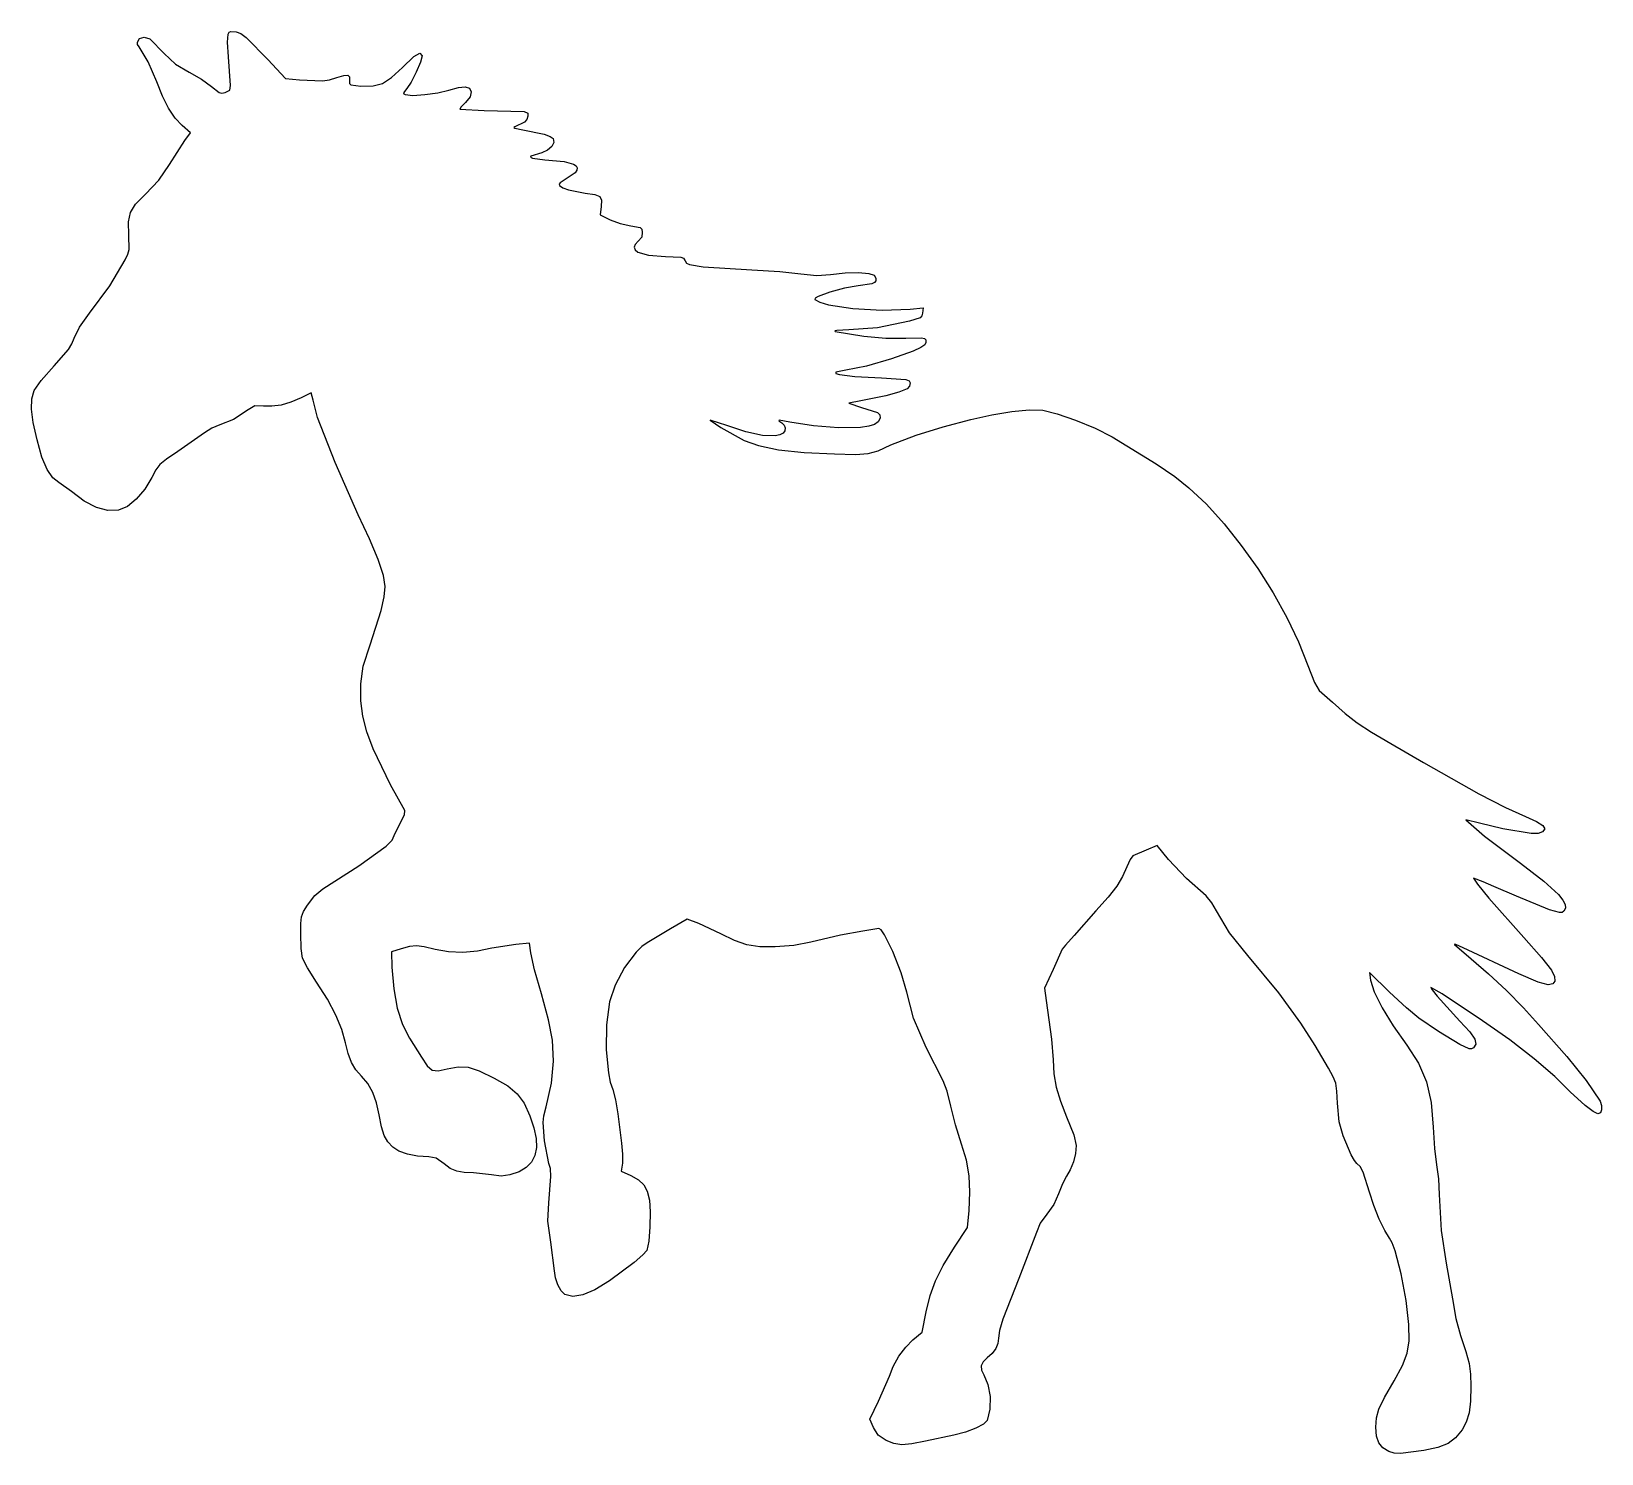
# Model space of a CAD drawing. Extents: x 9 to 242, y 6 to 216.
import ezdxf

# ---------------------------------------------------------------- set-up
doc = ezdxf.new("R2010")
doc.units = 0

msp = doc.modelspace()

# ---------------------------------------------------------------- linework, layer by layer
at = {"layer": 'Layer 1'}
for p, q in [((38.380948, 216.179556), (38.618449, 216.30829)), ((38.618449, 216.30829), (39.398778, 216.255251)), ((39.398778, 216.255251), (40.084358, 216.020177)), ((24.798362, 214.713217), (25.129833, 215.251128)), ((24.832761, 214.376458), (24.798362, 214.713217)), ((25.036545, 214.021395), (24.832761, 214.376458)), ((26.409356, 211.790597), (25.036545, 214.021395)), ((25.129833, 215.251128), (25.815181, 215.473741)), ((25.815181, 215.473741), (26.638633, 215.219666)), ((26.638633, 215.219666), (28.778595, 213.049445)), ((38.14847, 214.73507), (38.230708, 215.898733)), ((38.284652, 212.52579), (38.14847, 214.73507)), ((38.230708, 215.898733), (38.380948, 216.179556)), ((40.084358, 216.020177), (40.914197, 215.416597)), ((40.914197, 215.416597), (44.112688, 212.13784)), ((27.668861, 208.824233), (26.409356, 211.790597)), ((28.778595, 213.049445), (30.422058, 211.430357)), ((38.601325, 208.307745), (38.284652, 212.52579)), ((44.112688, 212.13784), (46.698312, 209.354411)), ((64.039129, 210.981147), (65.738349, 212.568247)), ((65.738349, 212.568247), (66.609237, 213.089215)), ((66.69627, 211.767074), (66.055857, 210.271226)), ((66.609237, 213.089215), (66.967001, 212.712796)), ((66.967001, 212.712796), (66.69627, 211.767074)), ((30.422058, 211.430357), (32.443697, 210.273474)), ((32.443697, 210.273474), (34.304225, 209.229365)), ((34.304225, 209.229365), (35.774396, 208.143035)), ((46.698312, 209.354411), (48.808807, 209.156154)), ((53.221772, 209.127), (54.3061, 209.462637)), ((54.3061, 209.462637), (55.343896, 209.788769)), ((55.343896, 209.788769), (55.94791, 209.834746)), ((55.94791, 209.834746), (56.209172, 209.578442)), ((56.209172, 209.578442), (56.218709, 208.997731)), ((61.102069, 208.594412), (62.423982, 209.455497)), ((62.423982, 209.455497), (64.039129, 210.981147)), ((66.055857, 210.271226), (65.303437, 208.778194)), ((28.487037, 206.72061), (27.668861, 208.824233)), ((35.774396, 208.143035), (36.912869, 207.237559)), ((36.912869, 207.237559), (37.31892, 207.170014)), ((37.31892, 207.170014), (37.810892, 207.276404)), ((37.810892, 207.276404), (38.495588, 207.620678)), ((38.495588, 207.620678), (38.601325, 208.307745)), ((48.808807, 209.156154), (52.174168, 208.976867)), ((52.174168, 208.976867), (53.221772, 209.127)), ((56.218709, 208.997731), (56.203618, 208.593882)), ((56.203618, 208.593882), (56.377592, 208.37567)), ((56.377592, 208.37567), (57.893015, 208.21582)), ((57.893015, 208.21582), (59.712157, 208.235363)), ((59.712157, 208.235363), (61.102069, 208.594412)), ((64.696684, 207.840922), (64.204435, 207.210053)), ((64.204435, 207.210053), (64.245112, 207.058535)), ((64.245112, 207.058535), (64.45767, 206.943791)), ((64.45767, 206.943791), (65.563033, 206.832599)), ((65.303437, 208.778194), (64.696684, 207.840922)), ((65.563033, 206.832599), (67.330269, 206.940794)), ((67.330269, 206.940794), (69.267057, 207.217248)), ((69.267057, 207.217248), (70.881073, 207.610837)), ((70.881073, 207.610837), (72.319917, 208.014477)), ((72.319917, 208.014477), (73.339658, 208.105159)), ((73.339658, 208.105159), (73.965241, 207.880856)), ((73.965241, 207.880856), (74.221608, 207.339543)), ((74.221608, 207.339543), (74.074532, 206.61475)), ((29.390525, 204.929128), (28.487037, 206.72061)), ((30.368224, 203.468971), (29.390525, 204.929128)), ((72.714961, 205.154366), (72.53743, 204.799914)), ((72.53743, 204.799914), (76.152733, 204.593417)), ((73.346158, 205.798941), (72.714961, 205.154366)), ((74.074532, 206.61475), (73.346158, 205.798941)), ((76.152733, 204.593417), (82.050905, 204.423777)), ((31.409036, 202.359322), (30.368224, 203.468971)), ((32.63793, 201.292189), (31.409036, 202.359322)), ((82.113998, 202.883766), (80.666257, 202.164053)), ((82.050905, 204.423777), (82.605803, 204.19325)), ((82.439859, 203.267866), (82.113998, 202.883766)), ((82.575392, 203.729641), (82.439859, 203.267866)), ((82.605803, 204.19325), (82.575392, 203.729641)), ((29.545746, 196.596789), (31.810582, 200.154074)), ((31.810582, 200.154074), (32.63793, 201.292189)), ((80.666257, 202.164053), (80.522311, 202.061244)), ((80.522311, 202.061244), (80.659651, 201.957272)), ((80.659651, 201.957272), (81.840479, 201.722409)), ((81.840479, 201.722409), (85.002203, 201.09934)), ((85.002203, 201.09934), (85.916357, 200.765986)), ((85.916357, 200.765986), (86.367324, 200.423457)), ((86.367324, 200.423457), (86.46062, 199.855891)), ((83.019459, 197.831891), (82.973776, 197.698066)), ((82.973776, 197.698066), (83.275636, 197.54815)), ((84.646618, 198.333924), (83.019459, 197.831891)), ((85.519906, 198.713539), (84.646618, 198.333924)), ((86.15136, 199.253389), (85.519906, 198.713539)), ((86.46062, 199.855891), (86.15136, 199.253389)), ((27.951989, 194.278084), (29.545746, 196.596789)), ((83.275636, 197.54815), (85.102206, 197.309979)), ((85.102206, 197.309979), (87.953297, 197.03255)), ((87.953297, 197.03255), (89.361778, 196.638373)), ((89.595841, 195.378274), (88.414047, 194.552048)), ((89.361778, 196.638373), (89.743847, 196.378595)), ((89.86134, 195.746064), (89.595841, 195.378274)), ((89.743847, 196.378595), (89.910522, 196.080332)), ((89.910522, 196.080332), (89.86134, 195.746064)), ((26.001155, 192.188948), (27.951989, 194.278084)), ((87.394477, 193.891455), (87.246431, 193.663052)), ((87.246431, 193.663052), (87.304474, 193.468326)), ((87.304474, 193.468326), (87.782575, 193.138903)), ((88.414047, 194.552048), (87.394477, 193.891455)), ((87.782575, 193.138903), (88.624161, 192.830463)), ((23.753332, 189.48087), (24.537283, 190.703787)), ((24.537283, 190.703787), (26.001155, 192.188948)), ((88.624161, 192.830463), (91.103783, 192.362133)), ((91.103783, 192.362133), (92.501817, 192.155835)), ((92.501817, 192.155835), (93.253092, 191.850795)), ((93.253092, 191.850795), (93.522862, 191.310137)), ((93.522862, 191.310137), (93.476386, 190.396986)), ((23.4787, 188.100683), (23.753332, 189.48087)), ((93.476386, 190.396986), (93.309575, 189.119496)), ((93.309575, 189.119496), (94.773293, 188.416029)), ((94.773293, 188.416029), (96.279514, 187.866259)), ((23.542789, 186.143711), (23.4787, 188.100683)), ((23.579592, 184.002854), (23.542789, 186.143711)), ((96.279514, 187.866259), (97.845412, 187.532318)), ((97.845412, 187.532318), (99.236504, 187.268118)), ((99.236504, 187.268118), (99.456091, 187.016623)), ((99.540102, 186.583817), (99.452843, 185.855989)), ((99.456091, 187.016623), (99.540102, 186.583817)), ((23.388646, 183.294383), (23.579592, 184.002854)), ((98.472527, 184.771364), (98.334128, 184.343881)), ((98.334128, 184.343881), (98.479429, 183.960088)), ((98.909059, 185.23449), (98.472527, 184.771364)), ((98.479429, 183.960088), (98.893995, 183.628031)), ((99.452843, 185.855989), (98.909059, 185.23449)), ((20.708932, 178.631513), (23.004278, 182.458676)), ((23.004278, 182.458676), (23.388646, 183.294383)), ((98.893995, 183.628031), (100.473197, 183.151314)), ((100.473197, 183.151314), (102.956267, 182.978103)), ((102.956267, 182.978103), (105.265272, 182.889092)), ((105.265272, 182.889092), (105.664866, 182.700101)), ((105.664866, 182.700101), (105.880679, 182.345694)), ((105.880679, 182.345694), (106.105469, 182.000322)), ((106.105469, 182.000322), (106.513023, 181.770701)), ((106.513023, 181.770701), (108.5497, 181.426951)), ((108.5497, 181.426951), (115.762445, 180.989176)), ((115.762445, 180.989176), (119.88648, 180.759699)), ((119.88648, 180.759699), (123.022876, 180.420639)), ((123.022876, 180.420639), (125.361344, 180.142391)), ((125.361344, 180.142391), (127.404247, 180.297926)), ((127.404247, 180.297926), (129.568809, 180.535223)), ((129.568809, 180.535223), (131.540279, 180.592871)), ((131.540279, 180.592871), (133.059651, 180.475317)), ((133.059651, 180.475317), (133.86792, 180.187005)), ((133.927269, 179.118871), (133.510994, 178.927415)), ((133.86792, 180.187005), (134.106164, 179.785534)), ((134.118717, 179.38945), (133.927269, 179.118871)), ((134.106164, 179.785534), (134.118717, 179.38945)), ((17.692802, 174.553722), (20.708932, 178.631513)), ((125.147273, 176.79195), (125.076466, 176.610298)), ((125.596832, 177.047607), (125.147273, 176.79195)), ((127.292414, 177.673708), (125.596832, 177.047607)), ((129.483633, 178.274148), (127.292414, 177.673708)), ((131.490906, 178.634475), (129.483633, 178.274148)), ((133.510994, 178.927415), (131.490906, 178.634475)), ((16.204524, 172.525999), (17.692802, 174.553722)), ((125.076466, 176.610298), (125.833752, 176.198711)), ((125.833752, 176.198711), (127.101681, 175.830569)), ((127.101681, 175.830569), (130.724444, 175.27001)), ((130.724444, 175.27001), (135.054708, 175.0194)), ((135.054708, 175.0194), (139.202428, 175.16952)), ((139.202428, 175.16952), (141.115017, 175.363203)), ((141.028996, 174.597878), (140.934815, 174.166909)), ((141.115017, 175.363203), (141.028996, 174.597878)), ((15.431092, 170.877659), (16.204524, 172.525999)), ((128.35335, 172.01955), (128.041324, 171.948359)), ((130.114043, 172.087537), (128.35335, 172.01955)), ((134.362988, 172.41838), (130.114043, 172.087537)), ((139.116412, 173.374391), (134.362988, 172.41838)), ((140.678324, 173.879257), (139.116412, 173.374391)), ((140.934815, 174.166909), (140.678324, 173.879257)), ((14.591208, 169.180575), (15.100851, 170.021104)), ((15.100851, 170.021104), (15.431092, 170.877659)), ((128.041324, 171.948359), (128.113327, 171.850193)), ((128.113327, 171.850193), (132.318811, 171.155137)), ((132.318811, 171.155137), (135.582809, 170.85815)), ((135.582809, 170.85815), (138.539607, 170.875647)), ((138.539607, 170.875647), (140.858826, 170.934121)), ((141.352146, 169.877963), (140.768588, 169.473332)), ((140.858826, 170.934121), (141.31977, 170.837659)), ((141.31977, 170.837659), (141.504357, 170.642503)), ((141.521252, 170.254819), (141.352146, 169.877963)), ((141.504357, 170.642503), (141.521252, 170.254819)), ((12.462239, 166.75378), (14.591208, 169.180575)), ((136.41429, 167.796158), (132.715588, 166.733001)), ((139.659502, 168.962086), (136.41429, 167.796158)), ((140.768588, 169.473332), (139.659502, 168.962086)), ((10.560932, 164.602127), (12.462239, 166.75378)), ((129.662476, 166.125432), (128.189732, 165.820856)), ((128.189732, 165.820856), (128.214176, 165.659362)), ((128.214176, 165.659362), (128.712393, 165.499)), ((128.712393, 165.499), (131.029827, 165.203477)), ((132.715588, 166.733001), (129.662476, 166.125432)), ((131.029827, 165.203477), (134.9414, 164.977899)), ((9.15731, 161.911484), (9.514715, 163.13991)), ((9.514715, 163.13991), (10.560932, 164.602127)), ((50.520052, 162.785081), (49.023578, 162.041592)), ((50.799021, 161.681603), (50.520052, 162.785081)), ((134.9414, 164.977899), (138.55385, 164.761806)), ((137.51468, 162.897333), (135.61019, 162.346958)), ((138.773594, 163.387975), (137.51468, 162.897333)), ((138.55385, 164.761806), (139.067074, 164.570613)), ((139.122453, 163.743483), (138.773594, 163.387975)), ((139.067074, 164.570613), (139.197478, 164.241028)), ((139.197478, 164.241028), (139.122453, 163.743483)), ((9.103356, 160.37681), (9.15731, 161.911484)), ((42.204362, 160.845703), (41.185358, 160.240904)), ((43.448193, 160.822823), (42.204362, 160.845703)), ((44.705601, 160.782106), (43.448193, 160.822823)), ((46.075105, 160.976282), (44.705601, 160.782106)), ((47.524999, 161.398421), (46.075105, 160.976282)), ((49.023578, 162.041592), (47.524999, 161.398421)), ((51.47584, 159.120137), (50.799021, 161.681603)), ((131.906893, 161.599081), (130.114043, 161.246185)), ((130.114043, 161.246185), (131.994775, 160.601409)), ((135.61019, 162.346958), (131.906893, 161.599081)), ((131.994775, 160.601409), (134.359052, 159.877345)), ((9.361402, 158.388318), (9.103356, 160.37681)), ((9.939997, 155.798438), (9.361402, 158.388318)), ((39.036993, 158.814738), (37.009428, 158.021655)), ((41.185358, 160.240904), (39.036993, 158.814738)), ((54.094236, 152.441538), (51.47584, 159.120137)), ((112.060132, 157.946307), (109.572544, 158.752103)), ((109.572544, 158.752103), (111.17226, 157.632217)), ((119.829122, 158.727909), (119.759393, 158.614643)), ((119.759393, 158.614643), (120.176044, 158.337024)), ((121.408289, 158.459449), (119.829122, 158.727909)), ((120.176044, 158.337024), (120.536068, 158.015086)), ((124.865044, 157.876316), (121.408289, 158.459449)), ((133.897649, 158.07968), (133.059859, 157.826309)), ((134.46056, 158.497281), (133.897649, 158.07968)), ((134.359052, 159.877345), (134.717176, 159.497076)), ((134.742374, 159.0034), (134.46056, 158.497281)), ((134.717176, 159.497076), (134.742374, 159.0034)), ((144.074238, 157.757684), (148.165617, 158.822252)), ((148.165617, 158.822252), (151.274437, 159.537531)), ((151.274437, 159.537531), (154.233705, 160.022934)), ((154.233705, 160.022934), (156.821836, 160.250002)), ((156.821836, 160.250002), (158.817245, 160.190276)), ((158.817245, 160.190276), (160.945768, 159.692487)), ((160.945768, 159.692487), (163.690889, 158.754311)), ((163.690889, 158.754311), (166.57624, 157.556465)), ((10.671687, 153.273834), (9.939997, 155.798438)), ((34.741135, 156.867425), (30.783936, 154.10366)), ((35.837993, 157.557522), (34.741135, 156.867425)), ((37.009428, 158.021655), (35.837993, 157.557522)), ((111.17226, 157.632217), (114.599903, 155.729946)), ((114.877549, 157.004676), (112.060132, 157.946307)), ((117.314105, 156.484854), (114.877549, 157.004676)), ((119.207165, 156.409208), (117.314105, 156.484854)), ((119.899062, 156.544941), (119.207165, 156.409208)), ((120.394098, 156.800104), (119.899062, 156.544941)), ((120.656639, 157.165256), (120.394098, 156.800104)), ((120.536068, 158.015086), (120.700115, 157.597373)), ((120.700115, 157.597373), (120.656639, 157.165256)), ((128.581877, 157.603956), (124.865044, 157.876316)), ((131.834255, 157.6644), (128.581877, 157.603956)), ((133.059859, 157.826309), (131.834255, 157.6644)), ((136.342233, 155.055756), (140.076901, 156.496635)), ((140.076901, 156.496635), (144.074238, 157.757684)), ((166.57624, 157.556465), (169.125454, 156.279667)), ((169.125454, 156.279667), (175.628677, 152.285732)), ((30.783936, 154.10366), (29.102072, 152.975656)), ((114.599903, 155.729946), (116.728992, 154.957919)), ((116.728992, 154.957919), (119.714813, 154.358773)), ((119.714813, 154.358773), (123.487586, 153.942987)), ((123.487586, 153.942987), (127.977533, 153.72104)), ((127.977533, 153.72104), (131.112734, 153.661099)), ((131.112734, 153.661099), (132.992179, 153.774257)), ((132.992179, 153.774257), (134.455475, 154.194485)), ((134.455475, 154.194485), (136.342233, 155.055756)), ((11.433281, 151.423929), (10.671687, 153.273834)), ((12.256324, 150.187277), (11.433281, 151.423929)), ((27.514069, 151.385292), (26.91745, 150.231421)), ((28.127196, 152.184785), (27.514069, 151.385292)), ((29.102072, 152.975656), (28.127196, 152.184785)), ((57.496064, 144.70448), (54.094236, 152.441538)), ((175.628677, 152.285732), (178.388732, 150.366687)), ((13.172364, 149.502433), (12.256324, 150.187277)), ((15.017867, 148.188296), (13.172364, 149.502433)), ((26.91745, 150.231421), (25.878822, 148.488844)), ((178.388732, 150.366687), (180.475114, 148.729734)), ((16.902204, 146.756006), (15.017867, 148.188296)), ((18.719716, 145.804708), (16.902204, 146.756006)), ((24.634803, 147.023286), (23.306496, 145.954083)), ((25.878822, 148.488844), (24.634803, 147.023286)), ((180.475114, 148.729734), (183.06262, 146.273963)), ((20.435588, 145.348273), (18.719716, 145.804708)), ((22.015004, 145.40057), (20.435588, 145.348273)), ((23.306496, 145.954083), (22.015004, 145.40057)), ((59.161964, 141.156069), (57.496064, 144.70448)), ((183.06262, 146.273963), (185.6617, 143.397994)), ((185.6617, 143.397994), (188.211548, 140.192672)), ((60.418141, 138.109177), (59.161964, 141.156069)), ((188.211548, 140.192672), (190.651361, 136.748844)), ((61.210631, 135.707328), (60.418141, 138.109177)), ((61.48547, 134.094048), (61.210631, 135.707328)), ((190.651361, 136.748844), (192.920335, 133.157355)), ((60.884626, 130.559094), (61.329131, 132.582119)), ((61.329131, 132.582119), (61.48547, 134.094048)), ((192.920335, 133.157355), (194.957668, 129.509051)), ((59.253594, 125.453896), (60.884626, 130.559094)), ((194.957668, 129.509051), (196.702554, 125.894777)), ((196.702554, 125.894777), (198.094191, 122.40538)), ((58.224789, 122.296126), (59.253594, 125.453896)), ((57.894649, 119.687052), (58.224789, 122.296126)), ((198.094191, 122.40538), (199.075754, 119.893666)), ((57.879947, 117.17941), (57.894649, 119.687052)), ((199.075754, 119.893666), (199.733512, 118.694141)), ((199.733512, 118.694141), (201.733943, 116.953386)), ((58.151294, 114.885001), (57.879947, 117.17941)), ((201.733943, 116.953386), (203.60979, 115.271041)), ((58.749272, 112.589544), (58.151294, 114.885001)), ((203.60979, 115.271041), (205.396325, 113.8906)), ((59.714466, 110.078763), (58.749272, 112.589544)), ((205.396325, 113.8906), (207.506318, 112.520714)), ((207.506318, 112.520714), (210.352538, 110.870032)), ((62.279476, 104.727503), (59.714466, 110.078763)), ((210.352538, 110.870032), (215.170354, 108.009385)), ((215.170354, 108.009385), (223.367672, 103.408133)), ((64.386782, 100.903106), (62.279476, 104.727503)), ((223.367672, 103.408133), (227.352759, 101.377444)), ((63.707676, 99.063082), (64.324248, 100.283524)), ((64.324248, 100.283524), (64.386782, 100.903106)), ((227.352759, 101.377444), (230.291112, 100.03858)), ((230.291112, 100.03858), (231.932008, 99.317279)), ((62.791989, 97.207042), (63.707676, 99.063082)), ((223.464684, 99.059382), (221.453535, 99.52097)), ((221.453535, 99.52097), (224.228449, 97.132051)), ((226.962278, 98.193033), (223.464684, 99.059382)), ((231.126109, 97.521522), (226.962278, 98.193033)), ((231.932008, 99.317279), (232.868353, 98.724272)), ((232.822208, 97.746741), (232.155677, 97.501565)), ((233.148852, 98.21546), (232.822208, 97.746741)), ((232.868353, 98.724272), (233.148852, 98.21546)), ((57.597286, 92.745337), (61.621378, 95.641675)), ((61.621378, 95.641675), (62.515344, 96.549482)), ((62.515344, 96.549482), (62.791989, 97.207042)), ((175.769072, 95.720284), (174.142787, 95.051076)), ((177.4414, 93.687697), (175.769072, 95.720284)), ((224.228449, 97.132051), (229.540881, 93.112974)), ((232.155677, 97.501565), (231.126109, 97.521522)), ((171.750506, 93.652127), (171.27233, 92.575434)), ((172.158493, 94.203901), (171.750506, 93.652127)), ((174.142787, 95.051076), (172.158493, 94.203901)), ((180.105905, 90.859847), (177.4414, 93.687697)), ((229.540881, 93.112974), (233.013033, 90.477806)), ((52.267643, 89.30388), (57.597286, 92.745337)), ((170.647559, 91.140656), (169.77574, 89.723828)), ((171.27233, 92.575434), (170.647559, 91.140656)), ((183.00978, 88.300454), (180.105905, 90.859847)), ((224.017171, 90.347492), (222.590414, 90.921569)), ((222.590414, 90.921569), (223.166537, 90.027852)), ((49.986912, 86.925765), (51.063509, 88.349296)), ((51.063509, 88.349296), (52.267643, 89.30388)), ((169.77574, 89.723828), (168.505615, 88.111008)), ((223.166537, 90.027852), (224.878259, 87.9359)), ((225.617066, 89.666947), (224.017171, 90.347492)), ((228.985174, 88.241649), (225.617066, 89.666947)), ((233.013033, 90.477806), (235.198817, 88.463497)), ((235.198817, 88.463497), (235.829195, 87.667214)), ((49.401384, 85.943331), (49.986912, 86.925765)), ((166.685928, 86.088254), (163.469822, 82.400386)), ((168.505615, 88.111008), (166.685928, 86.088254)), ((183.841602, 87.258891), (183.00978, 88.300454)), ((184.532081, 86.082429), (183.841602, 87.258891)), ((186.474131, 82.82643), (184.532081, 86.082429)), ((224.878259, 87.9359), (230.052795, 82.111923)), ((233.830207, 86.223086), (228.985174, 88.241649)), ((235.349519, 85.797775), (233.830207, 86.223086)), ((235.965664, 86.016482), (235.707541, 85.832717)), ((235.829195, 87.667214), (236.161829, 86.999804)), ((236.204669, 86.452487), (235.965664, 86.016482)), ((236.161829, 86.999804), (236.204669, 86.452487)), ((48.966202, 82.642103), (48.984053, 84.191901)), ((48.984053, 84.191901), (49.098105, 85.162176)), ((49.098105, 85.162176), (49.401384, 85.943331)), ((106.176521, 84.845288), (103.728447, 83.378799)), ((107.895808, 84.18786), (106.176521, 84.845288)), ((111.188376, 82.652545), (107.895808, 84.18786)), ((235.707541, 85.832717), (235.349519, 85.797775)), ((49.044894, 80.49737), (48.966202, 82.642103)), ((103.728447, 83.378799), (100.246998, 81.349396)), ((113.191269, 81.654246), (111.188376, 82.652545)), ((115.028887, 81.03939), (113.191269, 81.654246)), ((124.503871, 81.411837), (121.998208, 80.947527)), ((128.873987, 82.445602), (124.503871, 81.411837)), ((132.20155, 83.039692), (128.873987, 82.445602)), ((134.573724, 83.449947), (132.20155, 83.039692)), ((134.905912, 83.23359), (134.573724, 83.449947)), ((135.392276, 82.513019), (134.905912, 83.23359)), ((136.625558, 80.018211), (135.392276, 82.513019)), ((163.469822, 82.400386), (162.207211, 80.993638)), ((189.211091, 79.461041), (186.474131, 82.82643)), ((230.052795, 82.111923), (232.675751, 79.162297)), ((49.235529, 79.063407), (49.044894, 80.49737)), ((49.959488, 77.629444), (49.235529, 79.063407)), ((63.842273, 80.431516), (62.413645, 79.976393)), ((62.413645, 79.976393), (62.486893, 77.730553)), ((65.065331, 80.767088), (63.842273, 80.431516)), ((66.107066, 80.869379), (65.065331, 80.767088)), ((67.270495, 80.733814), (66.107066, 80.869379)), ((68.858638, 80.355821), (67.270495, 80.733814)), ((70.835415, 80.001345), (68.858638, 80.355821)), ((72.980797, 79.910857), (70.835415, 80.001345)), ((75.168304, 80.082002), (72.980797, 79.910857)), ((77.271457, 80.512426), (75.168304, 80.082002)), ((80.829867, 81.101754), (77.271457, 80.512426)), ((82.825246, 81.258074), (80.829867, 81.101754)), ((83.017941, 79.834729), (82.825246, 81.258074)), ((83.584011, 77.345678), (83.017941, 79.834729)), ((98.61077, 79.941295), (96.931594, 77.686684)), ((99.453412, 80.781328), (98.61077, 79.941295)), ((100.246998, 81.349396), (99.453412, 80.781328)), ((116.950209, 80.747948), (115.028887, 81.03939)), ((119.204212, 80.71989), (116.950209, 80.747948)), ((121.998208, 80.947527), (119.204212, 80.71989)), ((137.86962, 76.883465), (136.625558, 80.018211)), ((161.687564, 80.391813), (160.380124, 77.385666)), ((162.207211, 80.993638), (161.687564, 80.391813)), ((193.801025, 73.940654), (189.211091, 79.461041)), ((219.995785, 81.071205), (219.776242, 81.137431)), ((219.776242, 81.137431), (219.778592, 81.057935)), ((219.778592, 81.057935), (222.25464, 78.949592)), ((221.051004, 80.568213), (219.995785, 81.071205)), ((229.283253, 76.710096), (221.051004, 80.568213)), ((232.675751, 79.162297), (234.144199, 77.28217)), ((51.320418, 75.484711), (49.959488, 77.629444)), ((62.486893, 77.730553), (62.734763, 74.496743)), ((84.627367, 73.761637), (83.584011, 77.345678)), ((96.931594, 77.686684), (95.516024, 75.068264)), ((138.720511, 74.026725), (137.86962, 76.883465)), ((160.380124, 77.385666), (159.072684, 74.611586)), ((210.156558, 74.008499), (207.177205, 76.918236)), ((207.177205, 76.918236), (207.350225, 75.803842)), ((222.25464, 78.949592), (224.839894, 76.731474)), ((224.839894, 76.731474), (227.478886, 74.266895)), ((234.144199, 77.28217), (234.571219, 76.344646)), ((52.92453, 72.970945), (51.320418, 75.484711)), ((62.734763, 74.496743), (63.251277, 71.651911)), ((95.516024, 75.068264), (94.670612, 72.56874)), ((159.072684, 74.611586), (159.341922, 72.794896)), ((207.350225, 75.803842), (207.908723, 74.059322)), ((217.951442, 73.79591), (216.300296, 74.723131)), ((216.300296, 74.723131), (216.470012, 74.345891)), ((232.177033, 75.524425), (229.283253, 76.710096)), ((233.673881, 75.087079), (232.177033, 75.524425)), ((234.3328, 75.231882), (233.673881, 75.087079)), ((234.633, 75.656144), (234.3328, 75.231882)), ((234.571219, 76.344646), (234.633, 75.656144)), ((54.174, 70.635858), (52.92453, 72.970945)), ((85.663467, 69.917852), (84.627367, 73.761637)), ((94.670612, 72.56874), (94.255541, 69.180342)), ((139.682387, 70.182943), (138.720511, 74.026725)), ((159.341922, 72.794896), (160.126663, 67.069236)), ((197.054298, 69.436319), (193.801025, 73.940654)), ((207.908723, 74.059322), (209.073413, 71.720292)), ((212.656751, 71.68682), (210.156558, 74.008499)), ((216.470012, 74.345891), (217.219982, 73.412991)), ((217.219982, 73.412991), (220.586814, 69.733386)), ((223.921326, 69.77879), (217.951442, 73.79591)), ((227.478886, 74.266895), (230.002467, 71.720049)), ((55.066078, 68.485209), (54.174, 70.635858)), ((63.251277, 71.651911), (64.030444, 69.22046)), ((86.260485, 66.911192), (85.663467, 69.917852)), ((141.591688, 65.832428), (139.682387, 70.182943)), ((209.073413, 71.720292), (210.716589, 69.016124)), ((214.484077, 70.190936), (212.656751, 71.68682)), ((217.397869, 68.204125), (214.484077, 70.190936)), ((227.961808, 66.945139), (223.921326, 69.77879)), ((230.002467, 71.720049), (232.241491, 69.255132)), ((55.598015, 66.524759), (55.066078, 68.485209)), ((64.030444, 69.22046), (65.066271, 67.226795)), ((94.255541, 69.180342), (94.214085, 65.485842)), ((199.154737, 66.122714), (197.054298, 69.436319)), ((210.716589, 69.016124), (212.710545, 66.176189)), ((220.567555, 66.27946), (217.397869, 68.204125)), ((220.586814, 69.733386), (222.034385, 68.122319)), ((222.034385, 68.122319), (222.792948, 67.041351)), ((232.241491, 69.255132), (236.398994, 64.513175)), ((55.977215, 64.91554), (55.598015, 66.524759)), ((65.066271, 67.226795), (66.868274, 64.392387)), ((86.404832, 63.80717), (86.260485, 66.911192)), ((94.214085, 65.485842), (94.523241, 62.094186)), ((144.083213, 60.908511), (141.591688, 65.832428)), ((160.126663, 67.069236), (160.377782, 64.004139)), ((201.146695, 62.760465), (199.154737, 66.122714)), ((212.710545, 66.176189), (214.439597, 63.508495)), ((221.957237, 65.650398), (220.567555, 66.27946)), ((222.315674, 65.635558), (221.957237, 65.650398)), ((222.589827, 65.786378), (222.315674, 65.635558)), ((222.949197, 66.319648), (222.589827, 65.786378)), ((222.792948, 67.041351), (222.949197, 66.319648)), ((231.600292, 64.142993), (227.961808, 66.945139)), ((56.468479, 63.615018), (55.977215, 64.91554)), ((57.116274, 62.530068), (56.468479, 63.615018)), ((66.868274, 64.392387), (67.714955, 63.108554)), ((67.714955, 63.108554), (68.428417, 62.485568)), ((70.663915, 62.675666), (72.290316, 62.980608)), ((72.290316, 62.980608), (73.751474, 62.899821)), ((73.751474, 62.899821), (75.41207, 62.360914)), ((86.094879, 60.543219), (86.404832, 63.80717)), ((160.377782, 64.004139), (160.489515, 61.930701)), ((214.439597, 63.508495), (215.6153, 60.753427)), ((234.648937, 61.52461), (231.600292, 64.142993)), ((236.398994, 64.513175), (239.274731, 60.961268)), ((57.965066, 61.567565), (57.116274, 62.530068)), ((58.889156, 60.47729), (57.965066, 61.567565)), ((59.631343, 59.167028), (58.889156, 60.47729)), ((68.428417, 62.485568), (69.310718, 62.386811)), ((69.310718, 62.386811), (70.663915, 62.675666)), ((75.41207, 62.360914), (77.636788, 61.291495)), ((77.636788, 61.291495), (79.643566, 60.137774)), ((85.329, 57.056774), (86.094879, 60.543219)), ((94.523241, 62.094186), (94.80211, 60.70222)), ((94.80211, 60.70222), (95.160005, 59.614319)), ((144.674574, 59.357467), (144.083213, 60.908511)), ((160.489515, 61.930701), (160.833429, 59.938313)), ((201.830812, 61.490771), (201.146695, 62.760465)), ((202.199333, 60.520812), (201.830812, 61.490771)), ((202.373594, 59.378372), (202.199333, 60.520812)), ((215.6153, 60.753427), (216.315437, 57.668829)), ((236.919905, 59.242254), (234.648937, 61.52461)), ((239.274731, 60.961268), (241.323884, 57.886329)), ((60.194806, 57.629847), (59.631343, 59.167028)), ((79.643566, 60.137774), (81.034564, 58.985834)), ((81.034564, 58.985834), (82.040808, 57.590157)), ((95.160005, 59.614319), (95.583692, 58.093133)), ((145.238227, 57.12252), (144.674574, 59.357467)), ((160.833429, 59.938313), (161.446107, 57.871738)), ((202.474932, 57.591238), (202.373594, 59.378372)), ((239.149561, 57.250812), (236.919905, 59.242254)), ((60.582723, 55.858814), (60.194806, 57.629847)), ((60.921676, 54.084962), (60.582723, 55.858814)), ((82.040808, 57.590157), (82.893326, 55.705225)), ((84.984938, 55.723697), (85.329, 57.056774)), ((95.583692, 58.093133), (95.924026, 55.993654)), ((95.924026, 55.993654), (96.486399, 51.674686)), ((145.919661, 54.353472), (145.238227, 57.12252)), ((161.446107, 57.871738), (162.364135, 55.575742)), ((202.726617, 54.796369), (202.474932, 57.591238)), ((216.315437, 57.668829), (216.617796, 54.012541)), ((240.332504, 56.368198), (239.149561, 57.250812)), ((241.006509, 56.000706), (240.332504, 56.368198)), ((241.373382, 56.169333), (241.006509, 56.000706)), ((241.323884, 57.886329), (241.549163, 57.213694)), ((241.559964, 56.607512), (241.373382, 56.169333)), ((241.549163, 57.213694), (241.559964, 56.607512)), ((61.323496, 52.804914), (60.921676, 54.084962)), ((82.893326, 55.705225), (83.486349, 53.930653)), ((83.486349, 53.930653), (83.810826, 52.368236)), ((84.842045, 54.724739), (84.984938, 55.723697)), ((85.071452, 51.992705), (84.842045, 54.724739)), ((146.794197, 51.518323), (145.919661, 54.353472)), ((162.364135, 55.575742), (163.421775, 52.907507)), ((203.294432, 52.730123), (202.726617, 54.796369)), ((216.617796, 54.012541), (216.816977, 50.846391)), ((61.85823, 51.851637), (61.323496, 52.804914)), ((62.595924, 51.058098), (61.85823, 51.851637)), ((83.810826, 52.368236), (83.86374, 51.008994)), ((85.724887, 48.63454), (85.071452, 51.992705)), ((96.486399, 51.674686), (96.633906, 50.050946)), ((147.513963, 49.118763), (146.794197, 51.518323)), ((163.421775, 52.907507), (163.775071, 51.316168)), ((163.775071, 51.316168), (163.663482, 50.1442)), ((204.483203, 49.921521), (203.294432, 52.730123)), ((63.518958, 50.472641), (62.595924, 51.058098)), ((64.77881, 50.025089), (63.518958, 50.472641)), ((66.285994, 49.739162), (64.77881, 50.025089)), ((67.951023, 49.638582), (66.285994, 49.739162)), ((69.043294, 49.436552), (67.951023, 49.638582)), ((70.199651, 48.603795), (69.043294, 49.436552)), ((83.142801, 48.864116), (82.362912, 48.060521)), ((83.642071, 49.843948), (83.142801, 48.864116)), ((83.86374, 51.008994), (83.642071, 49.843948)), ((96.633906, 50.050946), (96.593392, 48.685498)), ((147.924818, 46.81093), (147.513963, 49.118763)), ((163.359261, 48.893278), (162.908231, 47.711022)), ((163.663482, 50.1442), (163.359261, 48.893278)), ((204.964341, 49.08059), (204.483203, 49.921521)), ((205.34805, 48.658715), (204.964341, 49.08059)), ((216.816977, 50.846391), (217.128223, 48.445682)), ((71.114763, 47.923016), (70.199651, 48.603795)), ((72.070315, 47.496735), (71.114763, 47.923016)), ((73.177264, 47.290948), (72.070315, 47.496735)), ((74.546567, 47.271652), (73.177264, 47.290948)), ((77.209356, 46.965952), (74.546567, 47.271652)), ((78.659172, 46.746794), (77.209356, 46.965952)), ((79.949204, 46.946117), (78.659172, 46.746794)), ((81.299386, 47.424181), (79.949204, 46.946117)), ((82.362912, 48.060521), (81.299386, 47.424181)), ((85.932067, 47.895125), (85.724887, 48.63454)), ((85.726913, 42.822052), (86.001456, 46.702455)), ((86.001456, 46.702455), (85.932067, 47.895125)), ((96.593392, 48.685498), (96.418993, 47.503986)), ((96.418993, 47.503986), (97.838153, 46.866381)), ((97.838153, 46.866381), (98.985742, 46.239553)), ((148.048993, 44.398695), (147.924818, 46.81093)), ((162.35621, 46.745054), (161.734112, 45.618294)), ((162.908231, 47.711022), (162.35621, 46.745054)), ((205.79509, 48.198745), (205.34805, 48.658715)), ((206.249989, 47.35012), (205.79509, 48.198745)), ((207.221579, 44.400035), (206.249989, 47.35012)), ((217.128223, 48.445682), (217.405737, 46.384172)), ((98.985742, 46.239553), (99.766959, 45.500588)), ((99.766959, 45.500588), (100.27429, 44.526535)), ((100.27429, 44.526535), (100.600219, 43.194444)), ((147.908721, 41.685927), (148.048993, 44.398695)), ((161.154847, 44.171164), (160.448433, 42.581145)), ((161.734112, 45.618294), (161.154847, 44.171164)), ((207.854517, 42.403828), (207.221579, 44.400035)), ((217.405737, 46.384172), (217.523811, 44.033536)), ((85.579511, 40.121881), (85.726913, 42.822052)), ((100.600219, 43.194444), (100.716857, 41.503851)), ((160.448433, 42.581145), (159.425711, 41.162162)), ((208.645319, 40.404733), (207.854517, 42.403828)), ((217.523811, 44.033536), (217.819068, 38.7124)), ((85.987853, 37.004193), (85.579511, 40.121881)), ((100.716857, 41.503851), (100.67025, 39.286154)), ((147.680759, 39.167585), (147.908721, 41.685927)), ((158.442528, 39.814138), (157.887193, 38.435111)), ((159.425711, 41.162162), (158.442528, 39.814138)), ((209.464597, 38.700372), (208.645319, 40.404733)), ((100.67025, 39.286154), (100.492613, 37.164706)), ((145.776374, 36.251611), (147.680759, 39.167585)), ((157.887193, 38.435111), (155.275599, 31.610023)), ((210.18296, 37.588365), (209.464597, 38.700372)), ((210.564205, 36.898298), (210.18296, 37.588365)), ((217.819068, 38.7124), (218.573522, 33.896091)), ((86.543094, 32.762777), (85.987853, 37.004193)), ((99.631248, 35.1008), (98.330522, 33.981358)), ((100.21616, 35.762859), (99.631248, 35.1008)), ((100.492613, 37.164706), (100.21616, 35.762859)), ((144.107897, 33.553441), (145.776374, 36.251611)), ((210.990898, 35.709975), (210.564205, 36.898298)), ((211.874448, 32.316861), (210.990898, 35.709975)), ((86.684677, 31.735504), (86.543094, 32.762777)), ((98.330522, 33.981358), (94.677933, 31.261394)), ((142.942725, 31.268973), (144.107897, 33.553441)), ((218.573522, 33.896091), (219.469829, 28.603482)), ((87.042035, 30.676168), (86.684677, 31.735504)), ((87.530064, 29.781481), (87.042035, 30.676168)), ((94.677933, 31.261394), (92.535992, 29.954058)), ((142.139325, 29.076316), (142.942725, 31.268973)), ((155.275599, 31.610023), (152.9082, 25.567941)), ((212.621256, 28.36562), (211.874448, 32.316861)), ((88.063657, 29.248154), (87.530064, 29.781481)), ((89.242838, 28.951694), (88.063657, 29.248154)), ((90.728955, 29.185577), (89.242838, 28.951694)), ((92.535992, 29.954058), (90.728955, 29.185577)), ((141.556164, 26.653577), (142.139325, 29.076316)), ((213.018968, 24.812851), (212.621256, 28.36562)), ((219.469829, 28.603482), (219.979016, 25.688243)), ((140.971874, 23.68276), (141.556164, 26.653577)), ((219.979016, 25.688243), (220.67995, 23.169169)), ((139.613313, 22.544707), (140.971874, 23.68276)), ((152.431013, 23.917638), (152.293791, 22.793706)), ((152.9082, 25.567941), (152.431013, 23.917638)), ((213.056181, 22.399383), (213.018968, 24.812851)), ((137.535297, 20.090069), (138.543606, 21.457726)), ((138.543606, 21.457726), (139.613313, 22.544707)), ((151.859038, 21.237079), (151.331991, 20.511266)), ((152.183281, 22.004283), (151.859038, 21.237079)), ((152.293791, 22.793706), (152.183281, 22.004283)), ((212.794406, 20.537948), (213.056181, 22.399383)), ((220.67995, 23.169169), (221.482741, 20.788872)), ((136.125879, 17.165238), (136.694136, 18.604863)), ((136.694136, 18.604863), (137.535297, 20.090069)), ((150.005907, 19.2545), (149.722389, 18.656751)), ((149.722389, 18.656751), (149.757135, 18.026192)), ((150.613073, 19.846016), (150.005907, 19.2545)), ((151.331991, 20.511266), (150.613073, 19.846016)), ((210.85451, 16.468954), (212.103798, 18.727989)), ((212.103798, 18.727989), (212.794406, 20.537948)), ((221.482741, 20.788872), (221.951558, 19.020964)), ((221.951558, 19.020964), (222.170891, 17.456281)), ((134.520268, 13.446715), (136.125879, 17.165238)), ((149.757135, 18.026192), (150.104763, 17.336242)), ((150.104763, 17.336242), (150.720446, 15.933291)), ((209.422512, 13.980416), (210.85451, 16.468954)), ((222.170891, 17.456281), (222.225227, 15.685663)), ((150.720446, 15.933291), (151.018617, 14.1447)), ((151.018617, 14.1447), (150.978854, 12.260725)), ((208.603169, 12.282808), (209.422512, 13.980416)), ((222.225227, 15.685663), (222.156758, 13.451247)), ((133.223279, 10.788543), (134.520268, 13.446715)), ((150.978854, 12.260725), (150.580731, 10.571624)), ((208.230942, 10.955957), (208.603169, 12.282808)), ((221.932771, 11.715717), (221.525394, 10.341802)), ((222.156758, 13.451247), (221.932771, 11.715717)), ((133.758584, 9.559149), (133.223279, 10.788543)), ((134.451624, 8.434657), (133.758584, 9.559149)), ((148.901337, 9.424552), (147.383542, 8.857235)), ((150.032268, 10.024755), (148.901337, 9.424552)), ((150.580731, 10.571624), (150.032268, 10.024755)), ((208.140294, 9.579692), (208.230942, 10.955957)), ((208.239394, 8.272482), (208.140294, 9.579692)), ((221.525394, 10.341802), (220.906755, 9.192232)), ((135.647402, 7.644539), (134.451624, 8.434657)), ((136.795287, 7.176784), (135.647402, 7.644539)), ((137.976441, 7.001311), (136.795287, 7.176784)), ((139.447438, 7.111834), (137.976441, 7.001311)), ((141.464854, 7.502071), (139.447438, 7.111834)), ((145.674486, 8.409023), (141.464854, 7.502071)), ((147.383542, 8.857235), (145.674486, 8.409023)), ((208.570194, 7.285873), (208.239394, 8.272482)), ((209.168339, 6.553922), (208.570194, 7.285873)), ((218.827048, 7.187852), (217.331933, 6.602281)), ((219.950134, 8.014217), (218.827048, 7.187852)), ((220.906755, 9.192232), (219.950134, 8.014217)), ((210.069472, 6.010687), (209.168339, 6.553922)), ((210.861094, 5.749653), (210.069472, 6.010687)), ((210.069472, 6.010687), (210.069472, 6.010687)), ((211.811069, 5.680617), (210.861094, 5.749653)), ((215.259229, 6.14665), (211.811069, 5.680617)), ((217.331933, 6.602281), (215.259229, 6.14665))]:
    msp.add_line(p, q, dxfattribs=at)

doc.saveas('drawing.dxf')
